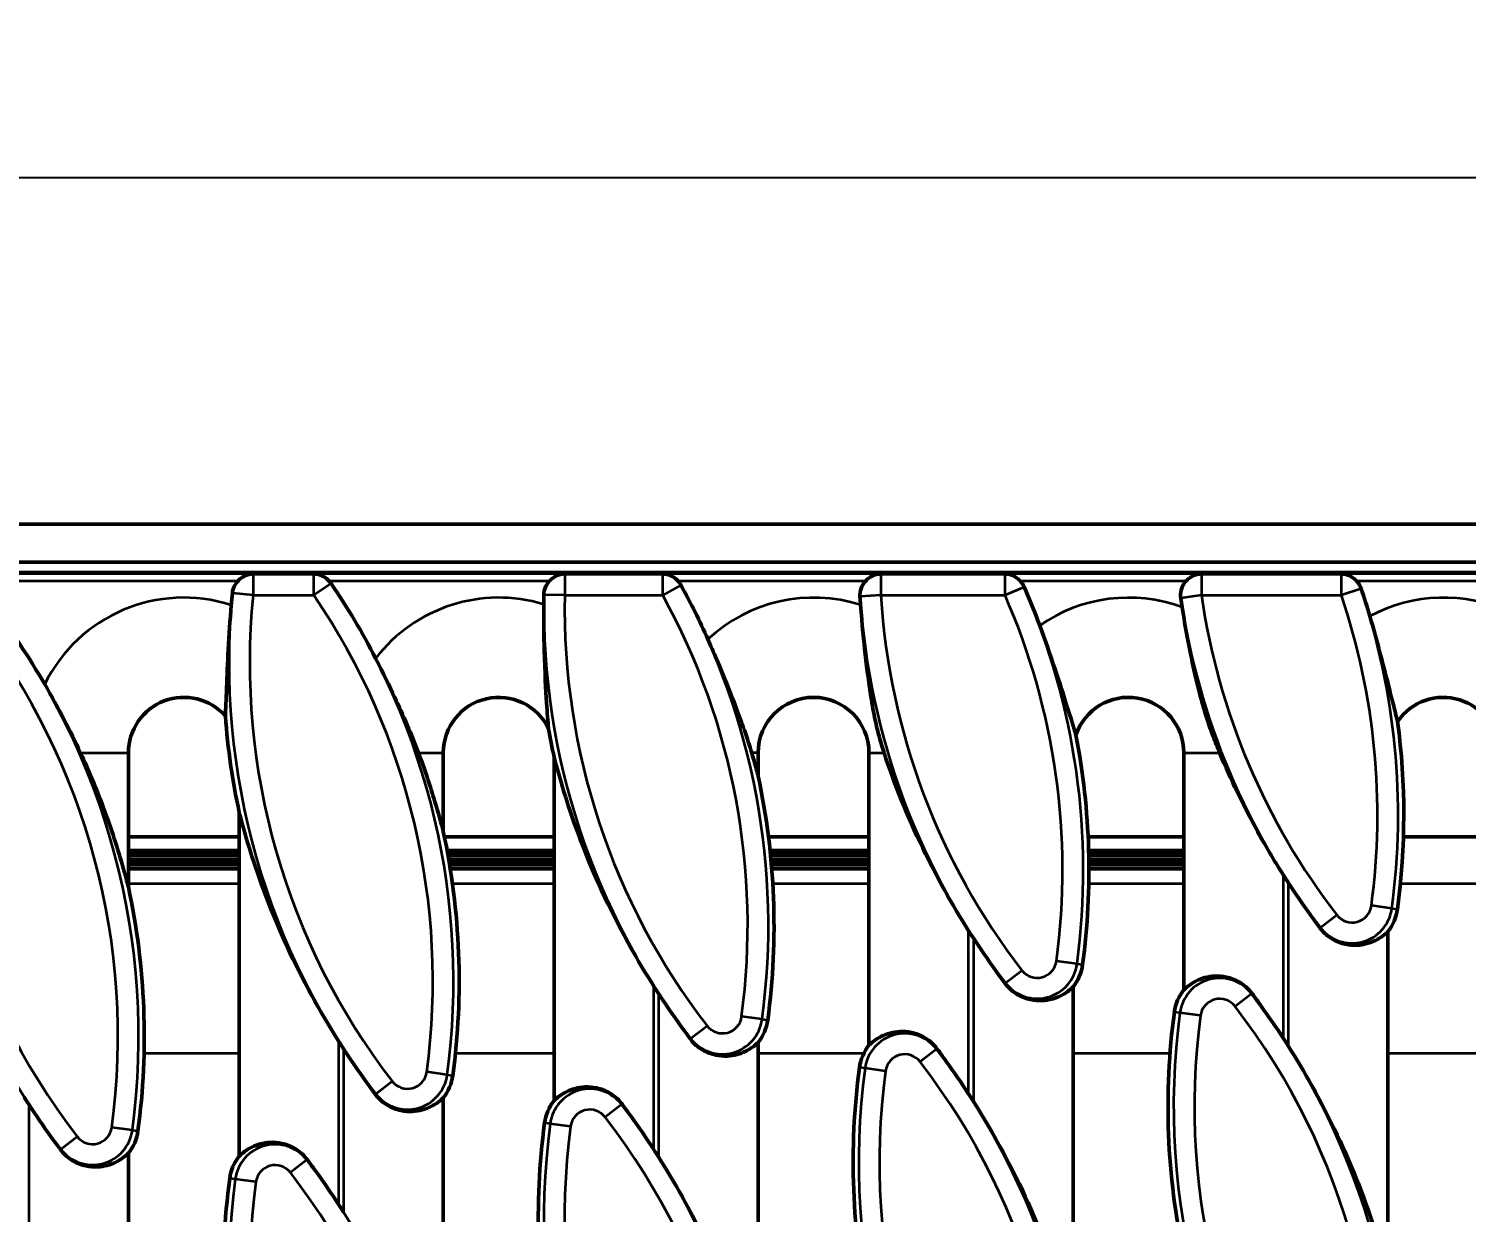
# Model space of a CAD drawing. Header units: millimetres. Extents: x 0 to 1485, y 0 to 1050.
# Drawn here: x 744.8 to 848.6, y 523.3 to 608.7 of the extents above; entities that cross this region are included whole.
import ezdxf

# ---------------------------------------------------------------- set-up
doc = ezdxf.new("R2010")
doc.units = ezdxf.units.MM
doc.header["$LTSCALE"] = 2.5
for name, color, linetype, lineweight in [('Bemaßung (ISO)', 7, 'Continuous', 25), ('Sichtbar (ISO)', 7, 'Continuous', 50), ('Sichtbar schmal (ISO)', 7, 'Continuous', 35)]:
    doc.layers.add(name, color=color, linetype=linetype, lineweight=lineweight)
doc.styles.add('TXT 3_5', font='isocpeur.ttf')
doc.dimstyles.new('Anrin Standard (DIN)', dxfattribs={"dimscale": 2.5, "dimtxt": 3.5, "dimasz": 2.5, "dimexe": 2, "dimexo": 0, "dimgap": 0.8, "dimtad": 1, "dimrnd": 1e-08, "dimtxsty": 'TXT 3_5', "dimcen": 0.09, "dimdle": 10, "dimclrd": 256, "dimclre": 256, "dimclrt": 256, "dimadec": 0, "dimazin": 2, "dimtfac": 0.714286, "dimtmove": 0, "dimatfit": 3, "dimfxl": 1, "dimtolj": 1, "dimlwd": -1, "dimlwe": -1, "dimarcsym": 0})

# ---------------------------------------------------------------- blocks, each defined once
blk = doc.blocks.new('*D13')
at = {"layer": 'Bemaßung (ISO)', "transparency": 16777216}
for p, q in [((389.9, 570.2), (389.9, 602.95)), ((1394.9, 572.95), (1394.9, 602.95)), ((1388.65, 597.95), (396.15, 597.95))]:
    blk.add_line(p, q, dxfattribs=at)
for points in [[(396.15, 599), (396.15, 596.91), (389.9, 597.95)], [(1388.65, 599), (1388.65, 596.91), (1394.9, 597.95)]]:
    blk.add_solid(points, dxfattribs=at)
at = {"layer": 'Defpoints', "color": 0, "transparency": 16777216}
for p in [(389.9, 597.95), (1394.9, 572.95), (389.9, 570.2)]:
    blk.add_point(p, dxfattribs=at)
at = {"layer": 'Bemaßung (ISO)', "transparency": 16777216, "insert": (881.85, 608.7), "char_height": 8.75, "attachment_point": 1, "style": 'TXT 3_5'}
blk.add_mtext('\\A1;1005', dxfattribs=at)

msp = doc.modelspace()

# ---------------------------------------------------------------- linework, layer by layer
at = {"layer": 'Sichtbar (ISO)'}
for p, q in [((389.905, 572.955), (1394.905, 572.955)), ((389.905, 570.205), (1394.905, 570.205)), ((891.644, 569.455), (393.166, 569.455)), ((752.041, 556.455), (752.041, 546.771)), ((774.769, 556.455), (774.769, 550.771)), ((797.496, 556.455), (797.496, 554.771)), ((805.496, 535.355), (805.496, 556.455)), ((828.223, 539.355), (828.223, 556.455)), ((782.769, 531.355), (782.769, 556.139)), ((760.041, 527.355), (760.041, 552.139)), ((760.041, 550.39), (752.041, 550.39)), ((782.769, 550.39), (774.849, 550.39)), ((805.496, 550.39), (798.241, 550.39)), ((828.223, 550.39), (821.312, 550.39)), ((850.95, 550.39), (844.07, 550.39)), ((752.041, 549.414), (760.041, 549.414)), ((760.041, 549.133), (752.041, 549.133)), ((752.041, 549.065), (760.041, 549.065)), ((775.041, 549.414), (782.769, 549.414)), ((782.769, 549.133), (775.093, 549.133)), ((775.105, 549.065), (782.769, 549.065)), ((798.354, 549.414), (805.496, 549.414)), ((805.496, 549.133), (798.383, 549.133)), ((798.39, 549.065), (805.496, 549.065)), ((821.349, 549.414), (828.223, 549.414)), ((828.223, 549.133), (821.356, 549.133)), ((821.357, 549.065), (828.223, 549.065)), ((760.041, 548.784), (752.041, 548.784)), ((752.041, 548.716), (760.041, 548.716)), ((760.041, 548.435), (752.041, 548.435)), ((752.041, 548.367), (760.041, 548.367)), ((760.041, 548.086), (752.041, 548.086)), ((782.769, 548.784), (775.155, 548.784)), ((775.167, 548.716), (782.769, 548.716)), ((782.769, 548.435), (775.214, 548.435)), ((775.226, 548.367), (782.769, 548.367)), ((782.769, 548.086), (775.271, 548.086)), ((805.496, 548.784), (798.417, 548.784)), ((798.423, 548.716), (805.496, 548.716)), ((805.496, 548.435), (798.448, 548.435)), ((798.454, 548.367), (805.496, 548.367)), ((805.496, 548.086), (798.477, 548.086)), ((828.223, 548.784), (821.362, 548.784)), ((821.363, 548.716), (828.223, 548.716)), ((828.223, 548.435), (821.366, 548.435)), ((821.367, 548.367), (828.223, 548.367)), ((828.223, 548.086), (821.368, 548.086)), ((842.95, 543.554), (842.95, 518.771)), ((820.223, 539.554), (820.223, 514.771)), ((797.496, 535.554), (797.496, 510.771)), ((774.769, 531.554), (774.769, 506.771)), ((752.041, 527.554), (752.041, 502.771))]:
    msp.add_line(p, q, dxfattribs=at)
for centre, radius, start, end in [((724.638, 539.995), 50.882, 27.21708, 34.30378), ((810.172, 562.914), 50.882, 174.28834, 175.2669), ((832.899, 566.914), 50.882, 178.93825, 179.71573), ((747.365, 543.995), 50.882, 23.94584, 28.85459), ((855.626, 570.914), 50.882, 183.58115, 184.27317), ((770.093, 547.995), 50.882, 20.28477, 23.67799), ((878.354, 574.914), 50.882, 188.24779, 188.99767), ((792.82, 551.995), 50.882, 16.3419, 18.69944), ((701.911, 535.995), 50.882, 29.94981, 37.6496), ((756.041, 556.455), 4, 41.48052, 180), ((778.769, 556.455), 4, 25.78225, 180), ((801.496, 556.455), 4, 0, 180), ((824.223, 556.455), 4, 0, 161.30193), ((846.95, 556.455), 4, 0, 145.52962), ((810.172, 562.914), 51.275, 184.26111, 192.13108), ((792.82, 551.995), 51.275, 352.3504, 7.53433), ((832.899, 566.914), 51.275, 189.79087, 192.13108), ((770.093, 547.995), 51.275, 352.3504, 10.95201), ((747.365, 543.995), 51.275, 352.3504, 12.13108), ((724.638, 539.995), 51.275, 352.3504, 12.13108), ((878.354, 574.914), 50.882, 212.45081, 213.15705), ((701.911, 535.995), 51.275, 352.3504, 12.13108), ((840.369, 545.609), 3.3, 321.48132, 352.3504), ((855.626, 570.914), 50.882, 212.45081, 213.15705), ((817.641, 541.609), 3.3, 321.48132, 352.3504), ((832.899, 566.914), 50.882, 212.45081, 213.15705), ((830.805, 537.3), 3.3, 141.48132, 172.3504), ((878.354, 530.914), 51.275, 172.3504, 192.13108), ((794.914, 537.609), 3.3, 321.48132, 352.3504), ((810.172, 562.914), 50.882, 212.45081, 213.15705), ((792.82, 507.995), 50.882, 32.45081, 33.15705), ((808.078, 533.3), 3.3, 141.48132, 172.3504), ((855.626, 526.914), 51.275, 172.3504, 192.13108), ((772.187, 533.609), 3.3, 321.48132, 352.3504), ((787.444, 558.914), 50.882, 212.45081, 213.15705), ((785.351, 529.3), 3.3, 141.48132, 172.3504), ((770.093, 503.995), 50.882, 32.45081, 33.15705), ((749.459, 529.609), 3.3, 321.48132, 352.3504), ((832.899, 522.914), 51.275, 172.3504, 192.13108), ((762.623, 525.3), 3.3, 141.48132, 172.3504), ((747.365, 499.995), 50.882, 32.45081, 33.15705), ((810.172, 518.914), 51.275, 172.3504, 192.13108), ((724.638, 495.995), 50.882, 32.45081, 33.15705)]:
    msp.add_arc(centre, radius, start, end, dxfattribs=at)
for points, knots in [([(759.543, 567.978), (759.562, 568.173), (759.619, 568.361), (759.776, 568.655), (759.857, 568.767), (759.952, 568.865)], [0, 0, 0, 0, 0.058669393, 0.058669393, 0.099898614, 0.099898614, 0.099898614, 0.099898614]), ([(760.993, 569.363), (760.992, 569.363), (760.99, 569.363), (760.851, 569.355), (760.714, 569.327), (760.442, 569.229), (760.315, 569.161), (760.107, 569.014), (760.024, 568.94), (759.952, 568.865)], [-0.10534811, -0.10534811, -0.10534811, -0.10534811, -0.10488483, -0.10488483, -0.06848829, -0.06848829, -0.03118776, -0.03118776, -0.00003866, -0.00003866, -0.00003866, -0.00003866]), ([(766.512, 568.865), (766.441, 568.94), (766.358, 569.013), (766.141, 569.165), (766.005, 569.236), (765.726, 569.33), (765.594, 569.356), (765.46, 569.363), (765.458, 569.363), (765.456, 569.363)], [-0.14022886, -0.14022886, -0.14022886, -0.14022886, -0.09881861, -0.09881861, -0.04598162, -0.04598162, 0, 0, 0.00061914, 0.00061914, 0.00061914, 0.00061914]), ([(782.026, 567.857), (782.03, 568.053), (782.071, 568.246), (782.22, 568.588), (782.319, 568.737), (782.442, 568.865)], [0, 0, 0, 0, 0.05872558, 0.05872558, 0.11205513, 0.11205513, 0.11205513, 0.11205513]), ([(783.481, 569.363), (783.479, 569.363), (783.477, 569.363), (783.339, 569.355), (783.202, 569.327), (782.931, 569.229), (782.805, 569.161), (782.597, 569.014), (782.514, 568.94), (782.442, 568.865)], [-0.10535023, -0.10535023, -0.10535023, -0.10535023, -0.10488713, -0.10488713, -0.0685191, -0.0685191, -0.03124164, -0.03124164, -0.00004146, -0.00004146, -0.00004146, -0.00004146]), ([(791.698, 568.865), (791.627, 568.94), (791.544, 569.013), (791.328, 569.165), (791.192, 569.236), (790.914, 569.33), (790.782, 569.356), (790.648, 569.363), (790.647, 569.363), (790.645, 569.363)], [-0.1399377, -0.1399377, -0.1399377, -0.1399377, -0.09862216, -0.09862216, -0.04591789, -0.04591789, 0, 0, 0.00061759, 0.00061759, 0.00061759, 0.00061759]), ([(804.844, 567.736), (804.832, 567.931), (804.858, 568.128), (804.984, 568.497), (805.081, 568.667), (805.225, 568.831), (805.241, 568.848), (805.257, 568.865)], [0, 0, 0, 0, 0.05879228, 0.05879228, 0.11712178, 0.11712178, 0.12417037, 0.12417037, 0.12417037, 0.12417037]), ([(806.293, 569.363), (806.291, 569.363), (806.289, 569.363), (806.152, 569.355), (806.016, 569.327), (805.746, 569.23), (805.621, 569.162), (805.412, 569.014), (805.329, 568.941), (805.257, 568.865)], [-0.10533067, -0.10533067, -0.10533067, -0.10533067, -0.10486784, -0.10486784, -0.06855195, -0.06855195, -0.0313176, -0.0313176, 0, 0, 0, 0]), ([(816.4, 568.865), (816.328, 568.94), (816.245, 569.013), (816.035, 569.161), (815.907, 569.229), (815.632, 569.327), (815.493, 569.355), (815.352, 569.363), (815.35, 569.363), (815.349, 569.363)], [-0.13924341, -0.13924341, -0.13924341, -0.13924341, -0.09804477, -0.09804477, -0.04843493, -0.04843493, 0, 0, 0.00061607, 0.00061607, 0.00061607, 0.00061607]), ([(827.998, 567.615), (827.97, 567.809), (827.98, 568.007), (828.075, 568.386), (828.159, 568.563), (828.313, 568.771), (828.354, 568.819), (828.398, 568.865)], [0, 0, 0, 0, 0.0588718, 0.0588718, 0.11721872, 0.11721872, 0.13637861, 0.13637861, 0.13637861, 0.13637861]), ([(829.431, 569.363), (829.429, 569.363), (829.427, 569.363), (829.291, 569.355), (829.155, 569.327), (828.886, 569.23), (828.761, 569.162), (828.553, 569.014), (828.47, 568.941), (828.398, 568.865)], [-0.10535671, -0.10535671, -0.10535671, -0.10535671, -0.10489407, -0.10489407, -0.06859444, -0.06859444, -0.03136998, -0.03136998, -0.00003991, -0.00003991, -0.00003991, -0.00003991]), ([(840.678, 568.865), (840.606, 568.94), (840.523, 569.013), (840.313, 569.161), (840.186, 569.229), (839.912, 569.327), (839.773, 569.355), (839.633, 569.363), (839.631, 569.363), (839.629, 569.363)], [-0.13896503, -0.13896503, -0.13896503, -0.13896503, -0.09779056, -0.09779056, -0.04830467, -0.04830467, 0, 0, 0.00061454, 0.00061454, 0.00061454, 0.00061454]), ([(840.678, 568.865), (840.749, 568.791), (840.813, 568.709), (840.929, 568.523), (840.979, 568.418), (841.016, 568.308)], [0.120658512, 0.120658512, 0.120658512, 0.120658512, 0.151638774, 0.151638774, 0.186443316, 0.186443316, 0.186443316, 0.186443316]), ([(759.038, 559.104), (759.063, 559.586), (759.088, 560.27), (759.154, 561.985), (759.192, 562.911), (759.301, 564.936), (759.373, 566.017), (759.464, 567.113)], [-0.99778986, -0.99778986, -0.99778986, -0.99778986, -0.6522399, -0.6522399, -0.32969222, -0.32969222, 0, 0, 0, 0]), ([(782.37, 558.195), (782.313, 558.714), (782.267, 559.313), (782.164, 560.993), (782.098, 562.243), (782.026, 564.913), (782.012, 566.029), (782.018, 567.166)], [-1.2720715, -1.2720715, -1.2720715, -1.2720715, -0.8535903, -0.8535903, -0.3411502, -0.3411502, 0, 0, 0, 0]), ([(806.584, 556.455), (806.458, 556.837), (806.347, 557.2), (806.132, 557.985), (806.035, 558.385), (805.832, 559.339), (805.732, 559.886), (805.493, 561.381), (805.355, 562.387), (805.115, 564.492), (804.991, 565.713), (804.886, 567.123)], [-2.0490869, -2.0490869, -2.0490869, -2.0490869, -1.7382254, -1.7382254, -1.3968069, -1.3968069, -0.9794545, -0.9794545, -0.4241433, -0.4241433, 0, 0, 0, 0]), ([(830.801, 556.455), (830.638, 556.847), (830.479, 557.247), (830.174, 558.067), (830.035, 558.466), (829.722, 559.434), (829.563, 559.977), (829.207, 561.309), (829.019, 562.102), (828.592, 564.099), (828.336, 565.454), (828.098, 566.956)], [-1.4881035, -1.4881035, -1.4881035, -1.4881035, -1.2813332, -1.2813332, -1.0763852, -1.0763852, -0.8051279, -0.8051279, -0.4564709, -0.4564709, 0, 0, 0, 0]), ([(817.819, 565.635), (818.217, 564.558), (818.59, 563.493), (819.26, 561.493), (819.549, 560.586), (820.066, 558.938), (820.27, 558.276), (820.434, 557.737)], [-0.80774557, -0.80774557, -0.80774557, -0.80774557, -0.53189105, -0.53189105, -0.26378547, -0.26378547, 0, 0, 0, 0]), ([(841.646, 566.312), (841.923, 565.368), (842.183, 564.43), (842.657, 562.645), (842.868, 561.813), (843.312, 560.035), (843.506, 559.25), (843.653, 558.719)], [-0.76474381, -0.76474381, -0.76474381, -0.76474381, -0.53528099, -0.53528099, -0.30840486, -0.30840486, 0, 0, 0, 0]), ([(793.868, 564.647), (794.24, 563.808), (794.738, 562.658), (795.82, 559.952), (796.212, 558.897), (796.701, 557.506), (796.88, 556.966), (797.029, 556.455)], [-0.69202354, -0.69202354, -0.69202354, -0.69202354, -0.42083364, -0.42083364, -0.17431744, -0.17431744, 0, 0, 0, 0]), ([(769.886, 563.267), (770.429, 562.212), (770.89, 561.264), (771.578, 559.798), (771.87, 559.154), (772.477, 557.744), (772.743, 557.089), (772.978, 556.455)], [-0.64931625, -0.64931625, -0.64931625, -0.64931625, -0.42027942, -0.42027942, -0.21300095, -0.21300095, 0, 0, 0, 0]), ([(745.998, 561.398), (746.515, 560.5), (746.979, 559.656), (747.826, 558.043), (748.225, 557.238), (748.587, 556.455)], [-0.50153279, -0.50153279, -0.50153279, -0.50153279, -0.26505984, -0.26505984, 0, 0, 0, 0]), ([(748.587, 556.455), (748.879, 555.822), (749.153, 555.198), (749.976, 553.231), (750.536, 551.734), (751.263, 549.508), (751.487, 548.769), (751.815, 547.616), (751.932, 547.186), (752.041, 546.771)], [1.1023197, 1.1023197, 1.1023197, 1.1023197, 1.3067443, 1.3067443, 1.7644454, 1.7644454, 1.993296, 1.993296, 2.134279, 2.134279, 2.134279, 2.134279]), ([(772.978, 556.455), (773.397, 555.329), (773.766, 554.226), (774.304, 552.464), (774.527, 551.681), (774.742, 550.871), (774.756, 550.821), (774.769, 550.771)], [1.06682695, 1.06682695, 1.06682695, 1.06682695, 1.4210764, 1.4210764, 1.66411273, 1.66411273, 1.68009922, 1.68009922, 1.68009922, 1.68009922]), ([(797.029, 556.455), (797.145, 556.057), (797.255, 555.667), (797.403, 555.12), (797.45, 554.947), (797.496, 554.771)], [1.05515102, 1.05515102, 1.05515102, 1.05515102, 1.18615194, 1.18615194, 1.24442561, 1.24442561, 1.24442561, 1.24442561]), ([(812.69, 543.612), (811.51, 545.468), (810.368, 547.499), (808.245, 551.897), (807.304, 554.277), (806.584, 556.455)], [5.6103516, 5.6103516, 5.6103516, 5.6103516, 6.2568517, 6.2568517, 6.9867003, 6.9867003, 6.9867003, 6.9867003]), ([(835.417, 547.612), (834.725, 548.701), (834.059, 549.825), (832.461, 552.747), (831.584, 554.576), (830.817, 556.415), (830.809, 556.435), (830.801, 556.455)], [5.60277031, 5.60277031, 5.60277031, 5.60277031, 5.98489791, 5.98489791, 6.57787842, 6.57787842, 6.58442363, 6.58442363, 6.58442363, 6.58442363]), ([(789.962, 539.612), (788.782, 541.468), (787.641, 543.499), (785.483, 547.969), (784.519, 550.424), (783.513, 553.507), (783.232, 554.441), (782.908, 555.617), (782.837, 555.88), (782.769, 556.139)], [5.6103516, 5.6103516, 5.6103516, 5.6103516, 6.2568517, 6.2568517, 7.0090993, 7.0090993, 7.2966076, 7.2966076, 7.3803187, 7.3803187, 7.3803187, 7.3803187]), ([(767.235, 535.612), (766.055, 537.468), (764.914, 539.499), (762.756, 543.969), (761.792, 546.424), (760.786, 549.507), (760.505, 550.441), (760.18, 551.617), (760.109, 551.88), (760.041, 552.139)], [5.6103516, 5.6103516, 5.6103516, 5.6103516, 6.2568517, 6.2568517, 7.0090993, 7.0090993, 7.2966076, 7.2966076, 7.3803187, 7.3803187, 7.3803187, 7.3803187]), ([(838.044, 543.816), (837.447, 544.616), (836.867, 545.431), (836.141, 546.503), (835.948, 546.792), (835.757, 547.085)], [1.27448474, 1.27448474, 1.27448474, 1.27448474, 1.56019182, 1.56019182, 1.66317732, 1.66317732, 1.66317732, 1.66317732]), ([(842.95, 543.554), (842.838, 543.445), (842.714, 543.339), (842.257, 543.002), (841.874, 542.802), (840.98, 542.562), (840.471, 542.514), (839.575, 542.709), (839.241, 542.832), (838.619, 543.204), (838.333, 543.454), (838.088, 543.758), (838.066, 543.787), (838.044, 543.816)], [1.26254133, 1.26254133, 1.26254133, 1.26254133, 1.35158407, 1.35158407, 1.56210439, 1.56210439, 1.77262471, 1.77262471, 1.88114821, 1.88114821, 1.9896717, 1.9896717, 2.0005996, 2.0005996, 2.0005996, 2.0005996]), ([(815.317, 539.816), (814.72, 540.616), (814.14, 541.431), (813.413, 542.503), (813.221, 542.792), (813.029, 543.085)], [1.27448474, 1.27448474, 1.27448474, 1.27448474, 1.56019182, 1.56019182, 1.66317732, 1.66317732, 1.66317732, 1.66317732]), ([(820.223, 539.554), (820.111, 539.445), (819.987, 539.339), (819.53, 539.002), (819.147, 538.802), (818.253, 538.562), (817.744, 538.514), (816.848, 538.709), (816.513, 538.832), (815.892, 539.204), (815.606, 539.454), (815.361, 539.758), (815.339, 539.787), (815.317, 539.816)], [1.26254133, 1.26254133, 1.26254133, 1.26254133, 1.35158407, 1.35158407, 1.56210439, 1.56210439, 1.77262471, 1.77262471, 1.88114821, 1.88114821, 1.9896717, 1.9896717, 2.0005996, 2.0005996, 2.0005996, 2.0005996]), ([(828.223, 539.355), (828.336, 539.464), (828.46, 539.571), (828.916, 539.907), (829.299, 540.107), (830.194, 540.347), (830.703, 540.396), (831.599, 540.2), (831.933, 540.077), (832.554, 539.706), (832.84, 539.456), (833.085, 539.151), (833.108, 539.123), (833.129, 539.093)], [1.26254133, 1.26254133, 1.26254133, 1.26254133, 1.35158407, 1.35158407, 1.56210439, 1.56210439, 1.77262471, 1.77262471, 1.88114821, 1.88114821, 1.9896717, 1.9896717, 2.0005996, 2.0005996, 2.0005996, 2.0005996]), ([(792.59, 535.816), (791.992, 536.616), (791.412, 537.431), (790.686, 538.503), (790.494, 538.792), (790.302, 539.085)], [1.27448474, 1.27448474, 1.27448474, 1.27448474, 1.56019182, 1.56019182, 1.66317732, 1.66317732, 1.66317732, 1.66317732]), ([(833.129, 539.093), (833.359, 538.786), (833.583, 538.48), (834.348, 537.418), (834.89, 536.632), (835.417, 535.824)], [1.26948341, 1.26948341, 1.26948341, 1.26948341, 1.38189288, 1.38189288, 1.66495593, 1.66495593, 1.66495593, 1.66495593]), ([(797.496, 535.554), (797.383, 535.445), (797.259, 535.339), (796.803, 535.002), (796.42, 534.802), (795.525, 534.562), (795.016, 534.514), (794.121, 534.709), (793.786, 534.832), (793.165, 535.204), (792.879, 535.454), (792.634, 535.758), (792.612, 535.787), (792.59, 535.816)], [1.26254133, 1.26254133, 1.26254133, 1.26254133, 1.35158407, 1.35158407, 1.56210439, 1.56210439, 1.77262471, 1.77262471, 1.88114821, 1.88114821, 1.9896717, 1.9896717, 2.0005996, 2.0005996, 2.0005996, 2.0005996]), ([(805.496, 535.355), (805.608, 535.464), (805.732, 535.571), (806.189, 535.907), (806.572, 536.107), (807.466, 536.347), (807.975, 536.396), (808.871, 536.2), (809.206, 536.077), (809.827, 535.706), (810.113, 535.456), (810.358, 535.151), (810.38, 535.123), (810.402, 535.093)], [1.26254133, 1.26254133, 1.26254133, 1.26254133, 1.35158407, 1.35158407, 1.56210439, 1.56210439, 1.77262471, 1.77262471, 1.88114821, 1.88114821, 1.9896717, 1.9896717, 2.0005996, 2.0005996, 2.0005996, 2.0005996]), ([(769.862, 531.816), (769.265, 532.616), (768.685, 533.431), (767.959, 534.503), (767.767, 534.792), (767.575, 535.085)], [1.27448474, 1.27448474, 1.27448474, 1.27448474, 1.56019182, 1.56019182, 1.66317732, 1.66317732, 1.66317732, 1.66317732]), ([(810.402, 535.093), (810.632, 534.786), (810.856, 534.48), (811.621, 533.418), (812.162, 532.632), (812.69, 531.824)], [1.26948341, 1.26948341, 1.26948341, 1.26948341, 1.38189288, 1.38189288, 1.66495593, 1.66495593, 1.66495593, 1.66495593]), ([(835.757, 535.297), (836.937, 533.442), (838.078, 531.411), (840.236, 526.941), (841.2, 524.486), (842.206, 521.402), (842.487, 520.469), (842.812, 519.292), (842.882, 519.029), (842.95, 518.771)], [5.6103516, 5.6103516, 5.6103516, 5.6103516, 6.2568517, 6.2568517, 7.0090993, 7.0090993, 7.2966076, 7.2966076, 7.3803187, 7.3803187, 7.3803187, 7.3803187]), ([(782.769, 531.355), (782.881, 531.464), (783.005, 531.571), (783.462, 531.907), (783.845, 532.107), (784.739, 532.347), (785.248, 532.396), (786.144, 532.2), (786.478, 532.077), (787.1, 531.706), (787.386, 531.456), (787.631, 531.151), (787.653, 531.123), (787.675, 531.093)], [1.26254133, 1.26254133, 1.26254133, 1.26254133, 1.35158407, 1.35158407, 1.56210439, 1.56210439, 1.77262471, 1.77262471, 1.88114821, 1.88114821, 1.9896717, 1.9896717, 2.0005996, 2.0005996, 2.0005996, 2.0005996]), ([(774.769, 531.554), (774.656, 531.445), (774.532, 531.339), (774.076, 531.002), (773.693, 530.802), (772.798, 530.562), (772.289, 530.514), (771.393, 530.709), (771.059, 530.832), (770.437, 531.204), (770.151, 531.454), (769.906, 531.758), (769.884, 531.787), (769.862, 531.816)], [1.26254133, 1.26254133, 1.26254133, 1.26254133, 1.35158407, 1.35158407, 1.56210439, 1.56210439, 1.77262471, 1.77262471, 1.88114821, 1.88114821, 1.9896717, 1.9896717, 2.0005996, 2.0005996, 2.0005996, 2.0005996]), ([(813.029, 531.297), (814.209, 529.442), (815.351, 527.411), (817.509, 522.941), (818.472, 520.486), (819.479, 517.402), (819.76, 516.469), (820.084, 515.292), (820.155, 515.029), (820.223, 514.771)], [5.6103516, 5.6103516, 5.6103516, 5.6103516, 6.2568517, 6.2568517, 7.0090993, 7.0090993, 7.2966076, 7.2966076, 7.3803187, 7.3803187, 7.3803187, 7.3803187]), ([(747.135, 527.816), (746.538, 528.616), (745.958, 529.431), (745.232, 530.503), (745.039, 530.792), (744.848, 531.085)], [1.27448474, 1.27448474, 1.27448474, 1.27448474, 1.56019182, 1.56019182, 1.66317732, 1.66317732, 1.66317732, 1.66317732]), ([(787.675, 531.093), (787.904, 530.786), (788.129, 530.48), (788.894, 529.418), (789.435, 528.632), (789.962, 527.824)], [1.26948341, 1.26948341, 1.26948341, 1.26948341, 1.38189288, 1.38189288, 1.66495593, 1.66495593, 1.66495593, 1.66495593]), ([(760.041, 527.355), (760.154, 527.464), (760.278, 527.571), (760.734, 527.907), (761.117, 528.107), (762.012, 528.347), (762.521, 528.396), (763.417, 528.2), (763.751, 528.077), (764.373, 527.706), (764.659, 527.456), (764.904, 527.151), (764.926, 527.123), (764.948, 527.093)], [1.26254133, 1.26254133, 1.26254133, 1.26254133, 1.35158407, 1.35158407, 1.56210439, 1.56210439, 1.77262471, 1.77262471, 1.88114821, 1.88114821, 1.9896717, 1.9896717, 2.0005996, 2.0005996, 2.0005996, 2.0005996]), ([(752.041, 527.554), (751.929, 527.445), (751.805, 527.339), (751.348, 527.002), (750.965, 526.802), (750.071, 526.562), (749.562, 526.514), (748.666, 526.709), (748.332, 526.832), (747.71, 527.204), (747.424, 527.454), (747.179, 527.758), (747.157, 527.787), (747.135, 527.816)], [1.26254133, 1.26254133, 1.26254133, 1.26254133, 1.35158407, 1.35158407, 1.56210439, 1.56210439, 1.77262471, 1.77262471, 1.88114821, 1.88114821, 1.9896717, 1.9896717, 2.0005996, 2.0005996, 2.0005996, 2.0005996]), ([(764.948, 527.093), (765.177, 526.786), (765.402, 526.48), (766.167, 525.418), (766.708, 524.632), (767.235, 523.824)], [1.26948341, 1.26948341, 1.26948341, 1.26948341, 1.38189288, 1.38189288, 1.66495593, 1.66495593, 1.66495593, 1.66495593]), ([(790.302, 527.297), (791.482, 525.442), (792.624, 523.411), (794.782, 518.941), (795.745, 516.486), (796.752, 513.402), (797.032, 512.469), (797.357, 511.292), (797.428, 511.029), (797.496, 510.771)], [5.6103516, 5.6103516, 5.6103516, 5.6103516, 6.2568517, 6.2568517, 7.0090993, 7.0090993, 7.2966076, 7.2966076, 7.3803187, 7.3803187, 7.3803187, 7.3803187])]:
    msp.add_open_spline(points, degree=3, knots=knots, dxfattribs=at)
for points in [[(766.512, 568.865), (766.57, 568.805), (766.623, 568.74), (766.67, 568.671)], [(791.698, 568.865), (791.789, 568.771), (791.867, 568.665), (791.93, 568.55)], [(816.4, 568.865), (816.522, 568.738), (816.62, 568.591), (816.691, 568.429)]]:
    msp.add_open_spline(points, degree=3, dxfattribs=at)
at = {"layer": 'Sichtbar schmal (ISO)'}
for p, q in [((760.993, 569.363), (683.156, 569.363)), ((684.194, 568.865), (759.952, 568.865)), ((765.429, 569.312), (761.04, 569.312)), ((761.04, 569.312), (761.04, 567.818)), ((765.429, 567.818), (765.429, 569.312)), ((766.664, 568.66), (765.429, 567.818)), ((783.481, 569.363), (765.456, 569.363)), ((766.512, 568.865), (782.442, 568.865)), ((790.615, 569.312), (783.531, 569.312)), ((783.531, 569.312), (783.531, 567.818)), ((790.615, 567.818), (790.615, 569.312)), ((806.293, 569.363), (790.645, 569.363)), ((791.698, 568.865), (805.257, 568.865)), ((815.315, 569.312), (806.347, 569.312)), ((806.347, 569.312), (806.347, 567.818)), ((815.315, 567.818), (815.315, 569.312)), ((829.431, 569.363), (815.349, 569.363)), ((816.4, 568.865), (828.398, 568.865)), ((839.592, 569.312), (829.49, 569.312)), ((829.49, 569.312), (829.49, 567.818)), ((839.592, 567.818), (839.592, 569.312)), ((852.903, 569.363), (839.629, 569.363)), ((840.678, 568.865), (851.874, 568.865)), ((761.04, 567.818), (759.553, 567.966)), ((761.04, 567.818), (765.429, 567.818)), ((783.531, 567.818), (782.037, 567.845)), ((783.531, 567.818), (790.615, 567.818)), ((791.923, 568.539), (790.615, 567.818)), ((806.347, 567.818), (804.856, 567.724)), ((806.347, 567.818), (815.315, 567.818)), ((816.684, 568.418), (815.315, 567.818)), ((829.49, 567.818), (828.011, 567.603)), ((829.49, 567.818), (839.592, 567.818)), ((841.008, 568.297), (839.592, 567.818)), ((748.587, 556.455), (752.041, 556.455)), ((772.978, 556.455), (774.769, 556.455)), ((797.496, 556.455), (797.029, 556.455)), ((805.496, 556.455), (806.584, 556.455)), ((828.223, 556.455), (830.801, 556.455)), ((760.041, 546.992), (752.041, 546.992)), ((782.769, 546.992), (775.434, 546.992)), ((805.496, 546.992), (798.553, 546.992)), ((828.223, 546.992), (821.358, 546.992)), ((835.417, 535.824), (835.417, 547.612)), ((835.757, 547.085), (835.757, 535.297)), ((850.95, 546.992), (843.851, 546.992)), ((838.076, 543.841), (839.26, 544.754)), ((843.238, 545.224), (841.757, 545.423)), ((843.238, 545.224), (843.639, 545.17)), ((838.076, 543.841), (838.044, 543.816)), ((812.69, 531.824), (812.69, 543.612)), ((813.029, 543.085), (813.029, 531.297)), ((815.349, 539.841), (816.532, 540.754)), ((820.51, 541.224), (819.029, 541.423)), ((820.51, 541.224), (820.912, 541.17)), ((789.962, 527.824), (789.962, 539.612)), ((815.349, 539.841), (815.317, 539.816)), ((790.302, 539.085), (790.302, 527.297)), ((833.097, 539.069), (831.914, 538.156)), ((833.097, 539.069), (833.129, 539.093)), ((827.936, 537.686), (827.534, 537.74)), ((829.417, 537.487), (827.936, 537.686)), ((792.622, 535.841), (793.805, 536.754)), ((797.783, 537.224), (796.302, 537.423)), ((797.783, 537.224), (798.185, 537.17)), ((767.235, 523.824), (767.235, 535.612)), ((792.622, 535.841), (792.59, 535.816)), ((753.172, 534.771), (760.041, 534.771)), ((767.575, 535.085), (767.575, 523.297)), ((775.647, 534.771), (782.769, 534.771)), ((797.496, 534.771), (805.124, 534.771)), ((810.37, 535.069), (809.187, 534.156)), ((810.37, 535.069), (810.402, 535.093)), ((820.223, 534.771), (827.223, 534.771)), ((842.95, 534.771), (849.806, 534.771)), ((775.056, 533.224), (773.575, 533.423)), ((805.209, 533.686), (804.807, 533.74)), ((806.69, 533.487), (805.209, 533.686)), ((769.895, 531.841), (771.078, 532.754)), ((775.056, 533.224), (775.457, 533.17)), ((769.895, 531.841), (769.862, 531.816)), ((744.848, 531.085), (744.848, 519.297)), ((787.643, 531.069), (786.459, 530.156)), ((787.643, 531.069), (787.675, 531.093)), ((752.329, 529.224), (750.848, 529.423)), ((752.329, 529.224), (752.73, 529.17)), ((782.481, 529.686), (782.08, 529.74)), ((783.962, 529.487), (782.481, 529.686)), ((747.167, 527.841), (748.351, 528.754)), ((747.167, 527.841), (747.135, 527.816)), ((764.915, 527.069), (764.948, 527.093)), ((764.915, 527.069), (763.732, 526.156)), ((759.754, 525.686), (759.353, 525.74)), ((761.235, 525.487), (759.754, 525.686))]:
    msp.add_line(p, q, dxfattribs=at)
for centre, radius, start, end in [((724.638, 539.995), 50.87, 352.3504, 34.29677), ((756.041, 556.455), 11.194, 72.19826, 153.79529), ((810.172, 562.914), 50.87, 174.30035, 217.6496), ((810.172, 562.914), 49.376, 174.30035, 217.6496), ((724.638, 539.995), 49.376, 352.3504, 34.29677), ((778.769, 556.455), 11.194, 73.12532, 142.51437), ((832.899, 566.914), 50.87, 178.95127, 217.6496), ((832.899, 566.914), 49.376, 178.95127, 217.6496), ((747.365, 543.995), 49.376, 352.3504, 28.84675), ((747.365, 543.995), 50.87, 352.3504, 28.84675), ((801.496, 556.455), 11.194, 72.37058, 132.95792), ((855.626, 570.914), 50.87, 183.59528, 217.6496), ((855.626, 570.914), 49.376, 183.59528, 217.6496), ((770.093, 547.995), 49.376, 352.3504, 23.66932), ((770.093, 547.995), 50.87, 352.3504, 23.66932), ((824.223, 556.455), 11.194, 69.74752, 124.89911), ((878.354, 574.914), 50.87, 188.26313, 217.6496), ((878.354, 574.914), 49.376, 188.26313, 217.6496), ((792.82, 551.995), 49.376, 352.3504, 18.68992), ((792.82, 551.995), 50.87, 352.3504, 18.68992), ((846.95, 556.455), 11.194, 64.80388, 118.28544), ((701.911, 535.995), 50.87, 352.3504, 37.6496), ((787.444, 558.914), 50.87, 172.3504, 217.6496), ((787.444, 558.914), 49.376, 172.3504, 217.6496), ((701.911, 535.995), 49.376, 352.3504, 37.6496), ((840.369, 545.609), 2.895, 217.6496, 352.3504), ((840.369, 545.609), 1.401, 217.6496, 352.3504), ((817.641, 541.609), 2.895, 217.6496, 352.3504), ((817.641, 541.609), 1.401, 217.6496, 352.3504), ((830.805, 537.3), 2.895, 37.6496, 172.3504), ((830.805, 537.3), 1.401, 37.6496, 172.3504), ((792.82, 507.995), 50.87, 352.3504, 37.6496), ((878.354, 530.914), 50.87, 172.3504, 217.6496), ((878.354, 530.914), 49.376, 172.3504, 217.6496), ((792.82, 507.995), 49.376, 352.3504, 37.6496), ((794.914, 537.609), 2.895, 217.6496, 352.3504), ((794.914, 537.609), 1.401, 217.6496, 352.3504), ((808.078, 533.3), 2.895, 37.6496, 172.3504), ((808.078, 533.3), 1.401, 37.6496, 172.3504), ((770.093, 503.995), 50.87, 352.3504, 37.6496), ((772.187, 533.609), 1.401, 217.6496, 352.3504), ((855.626, 526.914), 50.87, 172.3504, 217.6496), ((855.626, 526.914), 49.376, 172.3504, 217.6496), ((770.093, 503.995), 49.376, 352.3504, 37.6496), ((772.187, 533.609), 2.895, 217.6496, 352.3504), ((785.351, 529.3), 2.895, 37.6496, 172.3504), ((785.351, 529.3), 1.401, 37.6496, 172.3504), ((747.365, 499.995), 50.87, 352.3504, 37.6496), ((749.459, 529.609), 2.895, 217.6496, 352.3504), ((749.459, 529.609), 1.401, 217.6496, 352.3504), ((832.899, 522.914), 50.87, 172.3504, 217.6496), ((832.899, 522.914), 49.376, 172.3504, 217.6496), ((747.365, 499.995), 49.376, 352.3504, 37.6496), ((762.623, 525.3), 2.895, 37.6496, 172.3504), ((762.623, 525.3), 1.401, 37.6496, 172.3504), ((724.638, 495.995), 49.376, 352.3504, 37.6496), ((724.638, 495.995), 50.87, 352.3504, 37.6496), ((810.172, 518.914), 50.87, 172.3504, 217.6496), ((810.172, 518.914), 49.376, 172.3504, 217.6496)]:
    msp.add_arc(centre, radius, start, end, dxfattribs=at)
for centre, major_axis, ratio, start_param, end_param in [((761.04, 567.818), (-1.112, -1.007), 0.9931091, 3.9801687, 5.4446092), ((765.429, 567.818), (-1.326, 0.701), 0.99514, 4.2282962, 5.1964817), ((783.531, 567.818), (-1.07, -1.051), 0.992567, 3.9398721, 5.4849058), ((790.615, 567.818), (-1.291, 0.763), 0.9948765, 4.180973, 5.2438049), ((806.347, 567.818), (-1.027, -1.093), 0.9919323, 3.8996593, 5.5251187), ((815.315, 567.818), (-1.256, 0.821), 0.9945827, 4.1360294, 5.2887485), ((829.49, 567.818), (-0.981, -1.134), 0.9911791, 3.8592682, 5.5655098), ((839.592, 567.818), (-1.219, 0.874), 0.9942532, 4.0928184, 5.3319596)]:
    msp.add_ellipse(centre, major_axis=major_axis, ratio=ratio, start_param=start_param, end_param=end_param, dxfattribs=at)
for points in [[(761.03, 569.323), (761.017, 569.337), (761.005, 569.35), (760.993, 569.363)], [(761.04, 569.312), (761.036, 569.316), (761.033, 569.32), (761.03, 569.323)], [(765.435, 569.323), (765.433, 569.32), (765.431, 569.316), (765.429, 569.312)], [(765.456, 569.363), (765.449, 569.35), (765.442, 569.337), (765.435, 569.323)], [(766.664, 568.66), (766.666, 568.664), (766.668, 568.667), (766.67, 568.671)], [(783.52, 569.323), (783.507, 569.337), (783.494, 569.35), (783.481, 569.363)], [(783.531, 569.312), (783.528, 569.316), (783.524, 569.32), (783.52, 569.323)], [(790.621, 569.323), (790.619, 569.32), (790.617, 569.316), (790.615, 569.312)], [(790.645, 569.363), (790.637, 569.35), (790.629, 569.337), (790.621, 569.323)], [(806.335, 569.323), (806.321, 569.337), (806.307, 569.35), (806.293, 569.363)], [(806.347, 569.312), (806.343, 569.316), (806.339, 569.32), (806.335, 569.323)], [(815.323, 569.323), (815.32, 569.32), (815.318, 569.316), (815.315, 569.312)], [(815.349, 569.363), (815.34, 569.35), (815.331, 569.337), (815.323, 569.323)], [(829.477, 569.323), (829.462, 569.337), (829.446, 569.35), (829.431, 569.363)], [(829.49, 569.312), (829.486, 569.316), (829.481, 569.32), (829.477, 569.323)], [(839.6, 569.323), (839.598, 569.32), (839.595, 569.316), (839.592, 569.312)], [(839.629, 569.363), (839.62, 569.35), (839.61, 569.337), (839.6, 569.323)], [(759.543, 567.978), (759.546, 567.974), (759.55, 567.97), (759.553, 567.966)], [(782.026, 567.857), (782.03, 567.853), (782.034, 567.849), (782.037, 567.845)], [(791.923, 568.539), (791.926, 568.543), (791.928, 568.546), (791.93, 568.55)], [(804.844, 567.736), (804.848, 567.732), (804.852, 567.728), (804.856, 567.724)], [(816.684, 568.418), (816.686, 568.422), (816.689, 568.425), (816.691, 568.429)], [(827.998, 567.615), (828.003, 567.611), (828.007, 567.607), (828.011, 567.603)], [(841.008, 568.297), (841.01, 568.301), (841.013, 568.304), (841.016, 568.308)]]:
    msp.add_open_spline(points, degree=3, dxfattribs=at)

# ---------------------------------------------------------------- dimensions: what is measured, and where the dimension line sits
at = {"layer": 'Bemaßung (ISO)'}
dim = msp.add_linear_dim(base=(389.905, 597.955), p1=(1394.905, 572.955), p2=(389.905, 570.205), angle=180, dimstyle='Anrin Standard (DIN)', override={"dimgap": 0.8, "dimdec": 2, "dimtol": 0, "dimlim": 0, "dimtp": 0, "dimtm": 0, "dimtdec": 2, "dimtofl": 0, "dimatfit": 1}, dxfattribs=at)
dim.commit()
dim.dimension.update_dxf_attribs({"geometry": '*D13', "text_midpoint": (892.355, 597.955), "dimtype": 160})

doc.saveas('drawing.dxf')
